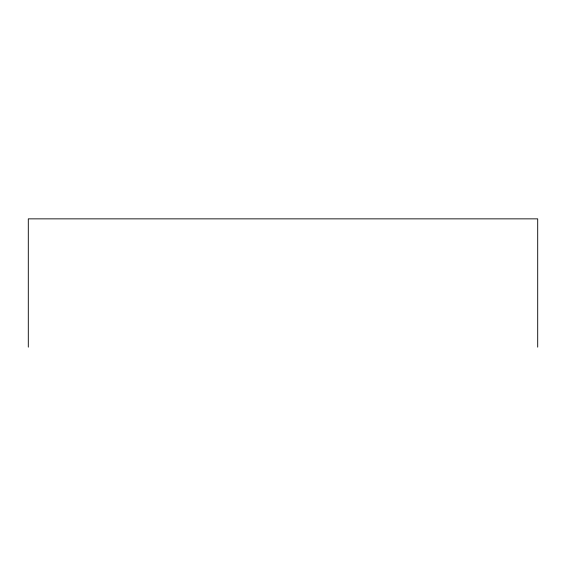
<?xml version="1.0" encoding="UTF-8"?>
<svg xmlns="http://www.w3.org/2000/svg" width="566" height="566" viewBox="0 0 566 566"><rect width="100%" height="100%" fill="white"/><g stroke="black" fill="none" stroke-linecap="round" stroke-linejoin="round"><path stroke-width="0.85" d="M537.7 347.142L537.7 218.858L28.3 218.858L28.3 347.142"/></g></svg>
